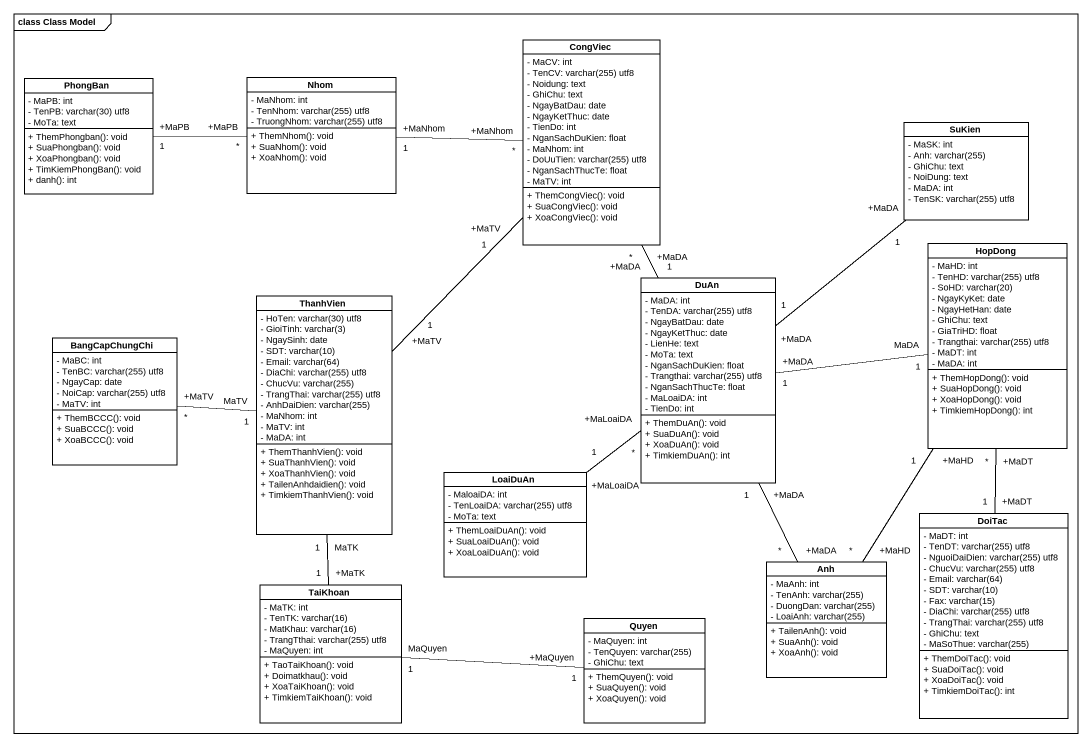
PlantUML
@startuml
mainframe class Class Model
hide circle
hide empty members
skinparam classAttributeIconSize 0
class CongViec {
  - MaCV: int
  {field} - TenCV: varchar(255) utf8
  - Noidung: text
  - GhiChu: text
  - NgayBatDau: date
  - NgayKetThuc: date
  - TienDo: int
  - NganSachDuKien: float
  - MaNhom: int
  {field} - DoUuTien: varchar(255) utf8
  - NganSachThucTe: float
  - MaTV: int
  + ThemCongViec(): void
  + SuaCongViec(): void
  + XoaCongViec(): void
}
class PhongBan {
  - MaPB: int
  {field} - TenPB: varchar(30) utf8
  - MoTa: text
  + ThemPhongban(): void
  + SuaPhongban(): void
  + XoaPhongban(): void
  + TimKiemPhongBan(): void
  + danh(): int
}
class Nhom {
  - MaNhom: int
  {field} - TenNhom: varchar(255) utf8
  {field} - TruongNhom: varchar(255) utf8
  + ThemNhom(): void
  + SuaNhom(): void
  + XoaNhom(): void
}
class SuKien {
  - MaSK: int
  {field} - Anh: varchar(255)
  - GhiChu: text
  - NoiDung: text
  - MaDA: int
  {field} - TenSK: varchar(255) utf8
}
class HopDong {
  - MaHD: int
  {field} - TenHD: varchar(255) utf8
  {field} - SoHD: varchar(20)
  - NgayKyKet: date
  - NgayHetHan: date
  - GhiChu: text
  - GiaTriHD: float
  {field} - Trangthai: varchar(255) utf8
  - MaDT: int
  - MaDA: int
  + ThemHopDong(): void
  + SuaHopDong(): void
  + XoaHopDong(): void
  + TimkiemHopDong(): int
}
class ThanhVien {
  {field} - HoTen: varchar(30) utf8
  {field} - GioiTinh: varchar(3)
  - NgaySinh: date
  {field} - SDT: varchar(10)
  {field} - Email: varchar(64)
  {field} - DiaChi: varchar(255) utf8
  {field} - ChucVu: varchar(255)
  {field} - TrangThai: varchar(255) utf8
  {field} - AnhDaiDien: varchar(255)
  - MaNhom: int
  - MaTV: int
  - MaDA: int
  + ThemThanhVien(): void
  + SuaThanhVien(): void
  + XoaThanhVien(): void
  + TailenAnhdaidien(): void
  + TimkiemThanhVien(): void
}
class DuAn {
  - MaDA: int
  {field} - TenDA: varchar(255) utf8
  - NgayBatDau: date
  - NgayKetThuc: date
  - LienHe: text
  - MoTa: text
  - NganSachDuKien: float
  {field} - Trangthai: varchar(255) utf8
  - NganSachThucTe: float
  - MaLoaiDA: int
  - TienDo: int
  + ThemDuAn(): void
  + SuaDuAn(): void
  + XoaDuAn(): void
  + TimkiemDuAn(): int
}
class BangCapChungChi {
  - MaBC: int
  {field} - TenBC: varchar(255) utf8
  - NgayCap: date
  {field} - NoiCap: varchar(255) utf8
  - MaTV: int
  + ThemBCCC(): void
  + SuaBCCC(): void
  + XoaBCCC(): void
}
class LoaiDuAn {
  - MaloaiDA: int
  {field} - TenLoaiDA: varchar(255) utf8
  - MoTa: text
  + ThemLoaiDuAn(): void
  + SuaLoaiDuAn(): void
  + XoaLoaiDuAn(): void
}
class DoiTac {
  - MaDT: int
  {field} - TenDT: varchar(255) utf8
  {field} - NguoiDaiDien: varchar(255) utf8
  {field} - ChucVu: varchar(255) utf8
  {field} - Email: varchar(64)
  {field} - SDT: varchar(10)
  {field} - Fax: varchar(15)
  {field} - DiaChi: varchar(255) utf8
  {field} - TrangThai: varchar(255) utf8
  - GhiChu: text
  {field} - MaSoThue: varchar(255)
  + ThemDoiTac(): void
  + SuaDoiTac(): void
  + XoaDoiTac(): void
  + TimkiemDoiTac(): int
}
class Anh {
  - MaAnh: int
  {field} - TenAnh: varchar(255)
  {field} - DuongDan: varchar(255)
  {field} - LoaiAnh: varchar(255)
  + TailenAnh(): void
  + SuaAnh(): void
  + XoaAnh(): void
}
class TaiKhoan {
  - MaTK: int
  {field} - TenTK: varchar(16)
  {field} - MatKhau: varchar(16)
  {field} - TrangTthai: varchar(255) utf8
  - MaQuyen: int
  + TaoTaiKhoan(): void
  + Doimatkhau(): void
  + XoaTaiKhoan(): void
  + TimkiemTaiKhoan(): void
}
class Quyen {
  - MaQuyen: int
  {field} - TenQuyen: varchar(255)
  - GhiChu: text
  + ThemQuyen(): void
  + SuaQuyen(): void
  + XoaQuyen(): void
}
CongViec "+MaNhom\n*" -left- "+MaNhom\n1" Nhom
CongViec "+MaDA\n*" -- "+MaDA\n1" DuAn
PhongBan "+MaPB\n1" -right- "+MaPB\n*" Nhom
SuKien "+MaDA\n1" -- "+MaDA\n1" DuAn
ThanhVien "+MaTV\n1" -up- "+MaTV\n1" CongViec
DuAn "+MaDA\n1" -right- "MaDA\n1" HopDong
DuAn "+MaDA\n1" -- "+MaDA\n*" Anh
BangCapChungChi "+MaTV\n*" -right- "MaTV\n1" ThanhVien
LoaiDuAn "+MaLoaiDA\n1" -up- "+MaLoaiDA\n*" DuAn
DoiTac "+MaDT\n1" -up- "+MaDT\n*" HopDong
Anh "+MaHD\n*" -up- "+MaHD\n1" HopDong
TaiKhoan "+MaTK\n1" -up- "MaTK\n1" ThanhVien
Quyen "+MaQuyen\n1" -left- "MaQuyen\n1" TaiKhoan
@enduml
